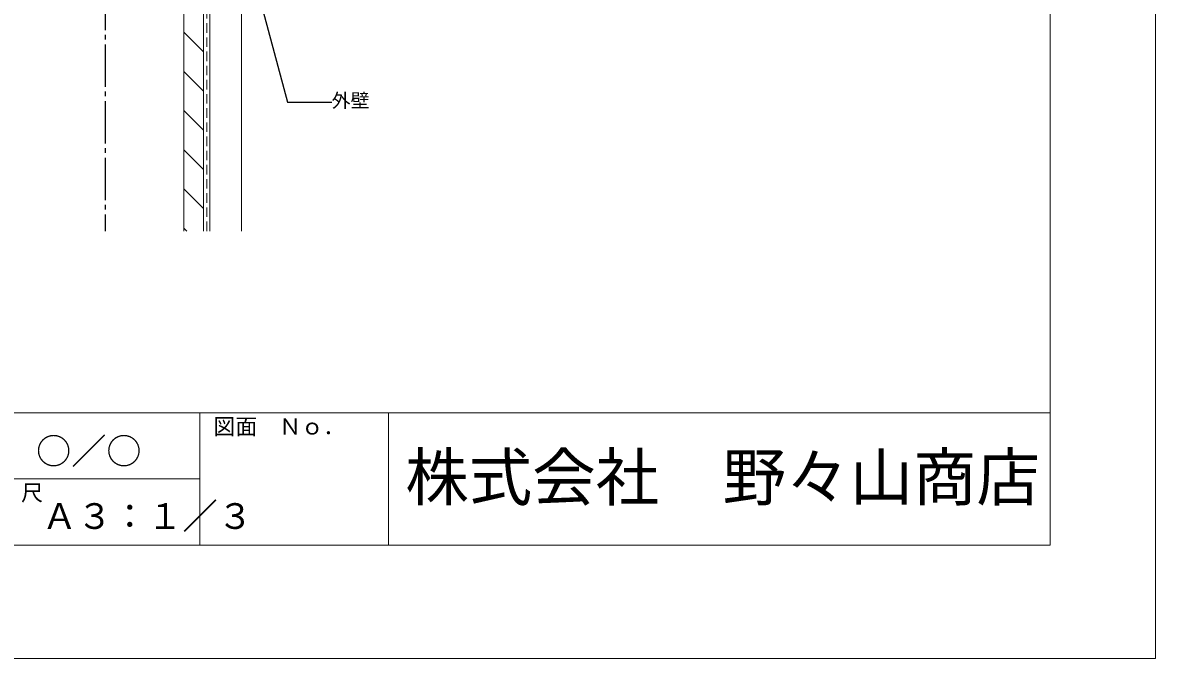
# Model space of a CAD drawing. Units: millimetres at full size, sheet at 1:3; details may follow other scales. Extents: x -1270 to 1250, y -891 to 1034.
# Drawn here: x 531 to 1250, y -891 to -487 of the extents above; entities that cross this region are included whole.
import ezdxf
from ezdxf.enums import TextEntityAlignment as Align

# ---------------------------------------------------------------- set-up
doc = ezdxf.new("R2010")
doc.units = ezdxf.units.MM
doc.header["$LTSCALE"] = 3
doc.linetypes.add('CHAIN2', pattern=[12, 9, -1, 1, -1])
doc.linetypes.add('DASHED2', pattern=[3, 2, -1])
for name, color, linetype, lineweight in [('0-0_補助1', 4, 'Continuous', 5), ('0-4_寸法線1', 5, 'Continuous', 25), ('0-6_名称1', 5, 'Continuous', 25), ('0-E_外壁1', 6, 'Continuous', 20), ('2-1_裏貼1', 2, 'Continuous', 18), ('3-9_断熱材1', 4, 'Continuous', 5), ('3-D_防水シート', 3, 'DASHED2', 9), ('5-B_枠2', 4, 'Continuous', 5)]:
    doc.layers.add(name, color=color, linetype=linetype, lineweight=lineweight)
doc.styles.add('Arial', font='')
doc.styles.add('ＭＳ ゴシック', font='')
doc.styles.get('Arial').set_extended_font_data('Arial')
doc.styles.get('ＭＳ ゴシック').set_extended_font_data('MS Gothic')

msp = doc.modelspace()

# ---------------------------------------------------------------- linework, layer by layer
at = {"layer": '0-0_補助1'}
for p, q in [((1183.608, -819), (1183.608, 819)), ((-1202.687, -735), (1183.608, -735)), ((643.608, -735), (643.608, -819)), ((763.608, -735), (763.608, -819)), ((-328.339, -777), (643.608, -777)), ((-1202.687, -819), (1183.608, -819)), ((1183.608, -819), (-1202.687, -819))]:
    msp.add_line(p, q, dxfattribs=at)
at = {"layer": '0-4_寸法線1', "linetype": 'CHAIN2'}
msp.add_line((583.608, 723.055), (583.608, -619.534), dxfattribs=at)
at = {"layer": '0-6_名称1'}
msp.add_lwpolyline([(670.108, -428.582), (699.34, -537.678), (727.439, -537.678)], dxfattribs=at)
at = {"layer": '0-E_外壁1'}
for p, q in [((650.108, 129), (650.108, -619.534)), ((670.108, 129), (670.108, -619.534))]:
    msp.add_line(p, q, dxfattribs=at)
at = {"layer": '2-1_裏貼1'}
for p, q in [((646.108, -505.754), (633.608, -493.254)), ((646.108, -530.644), (633.608, -518.144)), ((646.108, -555.534), (633.608, -543.034)), ((646.108, -580.424), (633.608, -567.924)), ((646.108, -605.315), (633.608, -592.815)), ((635.437, -619.534), (633.608, -617.705))]:
    msp.add_line(p, q, dxfattribs=at)
at = {"layer": '3-9_断熱材1'}
for p, q in [((633.608, -619.534), (633.608, 129)), ((646.108, -619.534), (646.108, 129))]:
    msp.add_line(p, q, dxfattribs=at)
at = {"layer": '3-D_防水シート'}
msp.add_line((648.108, -619.534), (648.108, 129), dxfattribs=at)
at = {"layer": '5-B_枠2'}
msp.add_lwpolyline([(-1269.54, 891), (1250.46, 891), (1250.46, -891), (-1269.54, -891)], close=True, dxfattribs=at)

# ---------------------------------------------------------------- texts
at = {"layer": '0-0_補助1', "style": 'Arial'}
for s, height, p in [('図面\u3000Ｎｏ．', 10.23, (652.281, -751.913)), ('○／○', 16.36, (539.729, -772.439)), ('株式会社\u3000野々山商店', 29.55, (774.141, -799.551)), ('縮\u3000尺', 10.23, (502.281, -793.913)), ('Ａ３：１／３', 16.36, (543.441, -813.7))]:
    msp.add_text(s, height=height, dxfattribs=at).set_placement(p, align=Align.BOTTOM_LEFT)
at = {"layer": '0-6_名称1', "style": 'ＭＳ ゴシック'}
msp.add_text('外壁', height=8.798, dxfattribs=at).set_placement((727.439, -543.678), align=Align.BOTTOM_LEFT)

doc.saveas('drawing.dxf')
